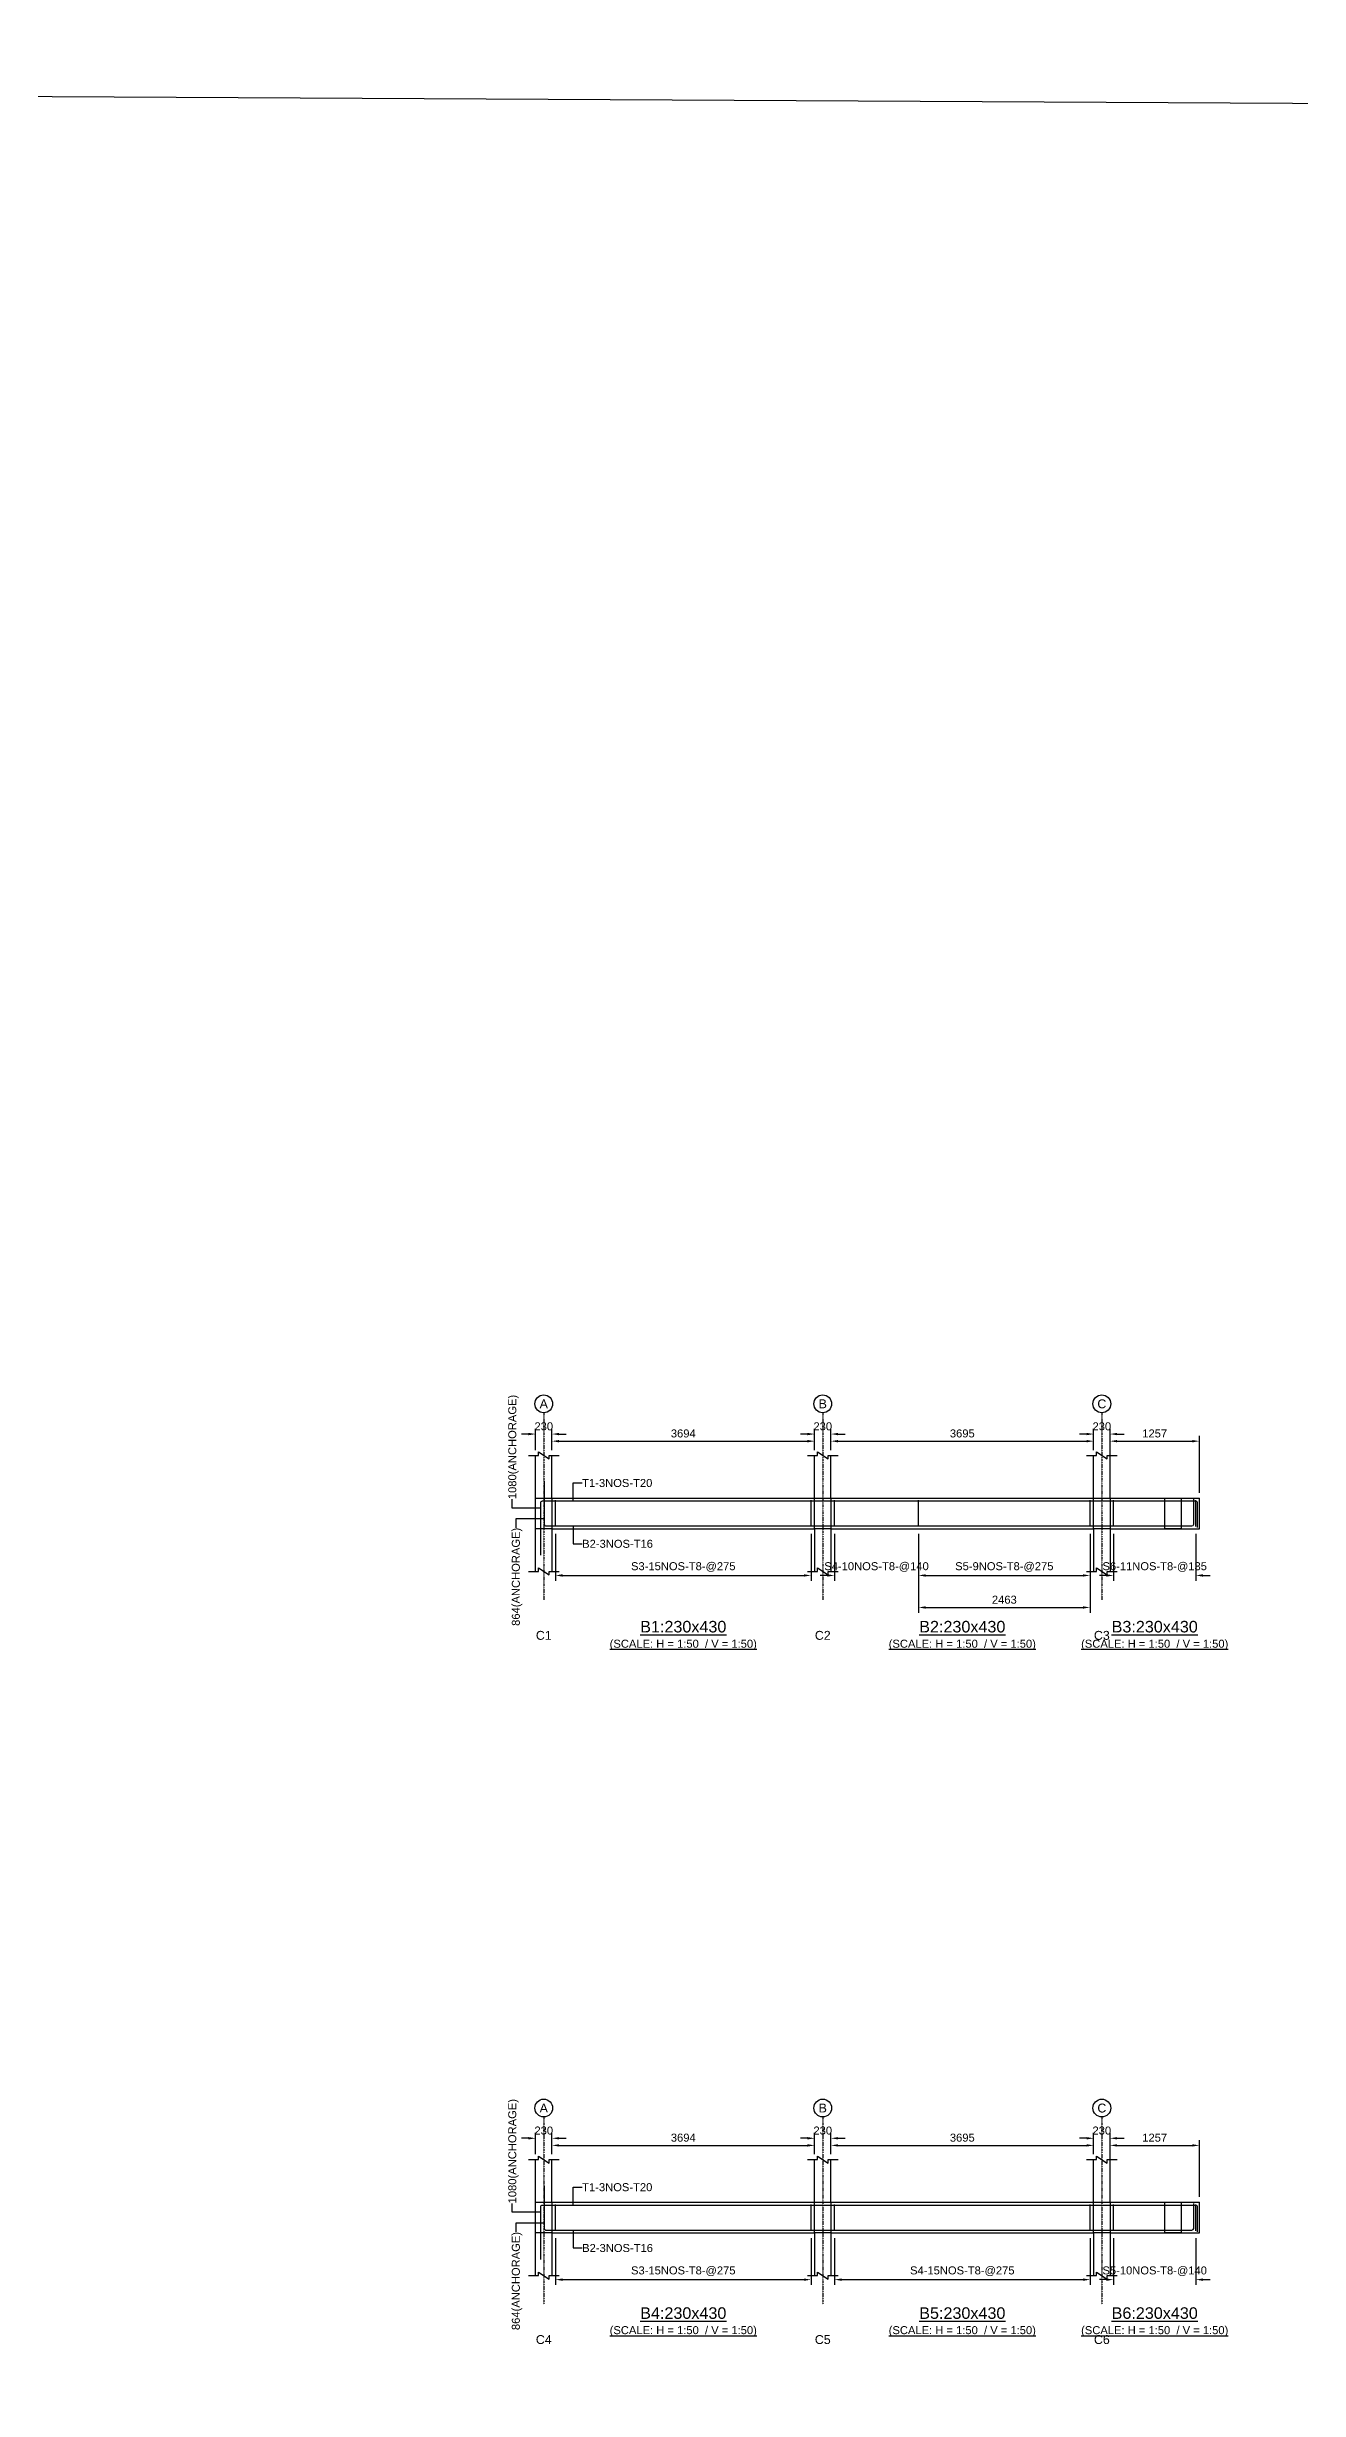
# Model space of a CAD drawing. Header units: inches. Extents: x -816171 to 9366335, y -450961 to 689132.
# Drawn here: x 4605399 to 4640626, y 326954 to 392839 of the extents above; entities that cross this region are included whole.
import ezdxf
from ezdxf.enums import TextEntityAlignment as Align

# ---------------------------------------------------------------- set-up
doc = ezdxf.new("R2010")
doc.units = ezdxf.units.IN
doc.header["$MEASUREMENT"] = 0
doc.linetypes.add('SCCenter', pattern=[1.2, 0.5, -0.3, 0.1, -0.3])
doc.linetypes.add('SCHidden', pattern=[1000, 500, -500])
for name, color, linetype in [('Concrete Line', 2, 'Continuous'), ('Cut Line', 31, 'Continuous'), ('Dimension', 31, 'Continuous'), ('Grid', 8, 'Continuous'), ('Labels', 4, 'Continuous'), ('Labels_Support', 4, 'Continuous'), ('Link', 225, 'Continuous'), ('Reinforcement', 130, 'Continuous'), ('Text', 31, 'Continuous')]:
    doc.layers.add(name, color=color, linetype=linetype)
doc.styles.add('SC-SansSerif', font='SansSerif')
doc.styles.get("Standard").update_dxf_attribs({"font": 'txt.shx'})
doc.dimstyles.new('SCBBSDimStyl', dxfattribs={"dimtxt": 225, "dimasz": 200, "dimexe": 150, "dimexo": 150, "dimgap": 100, "dimtad": 1, "dimtoh": 1, "dimdec": 0, "dimzin": 0, "dimdsep": 46, "dimtxsty": 'SC-SansSerif', "dimcen": 0.09, "dimclrd": 8, "dimclre": 8, "dimclrt": 31, "dimadec": 0, "dimazin": 0, "dimtfac": 1, "dimtdec": 0, "dimtix": 1, "dimtofl": 0, "dimtmove": 0, "dimatfit": 3, "dimfxl": 1, "dimtolj": 1, "dimtzin": 0, "dimarcsym": 0})
doc.dimstyles.get("Standard").update_dxf_attribs({"dimtxt": 0.18, "dimasz": 0.18, "dimexe": 0.18, "dimexo": 0.0625, "dimgap": 0.09, "dimtad": 0, "dimtih": 1, "dimtoh": 1, "dimdec": 4, "dimzin": 0, "dimdsep": 46, "dimtxsty": 'Standard', "dimcen": 0.09, "dimadec": 0, "dimazin": 0, "dimtfac": 1, "dimtdec": 4, "dimtofl": 0, "dimtmove": 0, "dimatfit": 3, "dimfxl": 1, "dimtolj": 1, "dimtzin": 0, "dimarcsym": 0})

# ---------------------------------------------------------------- blocks, each defined once
blk = doc.blocks.new('*D2011')
at = {"layer": 'DEFPOINTS', "color": 0, "transparency": 16777216}
for p in [(4619707, 351176), (4626895, 351176), (4626895, 349861)]:
    blk.add_point(p, dxfattribs=at)
at = {"layer": 'Dimension', "color": 8, "lineweight": -2, "transparency": 16777216}
for p, q in [((4619707, 351026), (4619707, 349711)), ((4626895, 351026), (4626895, 349711)), ((4619907, 349861), (4626695, 349861))]:
    blk.add_line(p, q, dxfattribs=at)
at = {"layer": 'Dimension', "color": 8, "transparency": 16777216}
for points in [[(4619907, 349894), (4619907, 349827), (4619707, 349861)], [(4626695, 349894), (4626695, 349827), (4626895, 349861)]]:
    blk.add_solid(points, dxfattribs=at)
at = {"layer": 'Dimension', "color": 31, "transparency": 16777216, "insert": (4623301, 350098), "char_height": 225, "attachment_point": 5, "style": 'SC-SansSerif'}
blk.add_mtext('\\A1;S3-15NOS-T8-@275', dxfattribs=at)
blk = doc.blocks.new('*D2012')
at = {"layer": 'DEFPOINTS', "color": 0, "transparency": 16777216}
for p in [(4627555, 351176), (4629919, 351176), (4629919, 349861)]:
    blk.add_point(p, dxfattribs=at)
at = {"layer": 'Dimension', "color": 8, "lineweight": -2, "transparency": 16777216}
for p, q in [((4627555, 351026), (4627555, 349711)), ((4629919, 351026), (4629919, 349711)), ((4627355, 349861), (4627155, 349861)), ((4630119, 349861), (4630319, 349861))]:
    blk.add_line(p, q, dxfattribs=at)
at = {"layer": 'Dimension', "color": 8, "transparency": 16777216}
for points in [[(4627355, 349894), (4627355, 349827), (4627555, 349861)], [(4630119, 349894), (4630119, 349827), (4629919, 349861)]]:
    blk.add_solid(points, dxfattribs=at)
at = {"layer": 'Dimension', "color": 31, "transparency": 16777216, "insert": (4628737, 350098), "char_height": 225, "attachment_point": 5, "style": 'SC-SansSerif'}
blk.add_mtext('\\A1;S4-10NOS-T8-@140', dxfattribs=at)
blk = doc.blocks.new('*D2013')
at = {"layer": 'DEFPOINTS', "color": 0, "transparency": 16777216}
for p in [(4629919, 351176), (4634745, 351176), (4634745, 349861)]:
    blk.add_point(p, dxfattribs=at)
at = {"layer": 'Dimension', "color": 8, "lineweight": -2, "transparency": 16777216}
for p, q in [((4629919, 351026), (4629919, 349711)), ((4634745, 351026), (4634745, 349711)), ((4630119, 349861), (4634545, 349861))]:
    blk.add_line(p, q, dxfattribs=at)
at = {"layer": 'Dimension', "color": 8, "transparency": 16777216}
for points in [[(4630119, 349894), (4630119, 349827), (4629919, 349861)], [(4634545, 349894), (4634545, 349827), (4634745, 349861)]]:
    blk.add_solid(points, dxfattribs=at)
at = {"layer": 'Dimension', "color": 31, "transparency": 16777216, "insert": (4632332, 350098), "char_height": 225, "attachment_point": 5, "style": 'SC-SansSerif'}
blk.add_mtext('\\A1;S5-9NOS-T8-@275', dxfattribs=at)
blk = doc.blocks.new('*D2014')
at = {"layer": 'DEFPOINTS', "color": 0, "transparency": 16777216}
for p in [(4629919, 351176), (4634745, 351176), (4634745, 348961)]:
    blk.add_point(p, dxfattribs=at)
at = {"layer": 'Dimension', "color": 8, "lineweight": -2, "transparency": 16777216}
for p, q in [((4629919, 351026), (4629919, 348811)), ((4634745, 351026), (4634745, 348811)), ((4630119, 348961), (4634545, 348961))]:
    blk.add_line(p, q, dxfattribs=at)
at = {"layer": 'Dimension', "color": 8, "transparency": 16777216}
for points in [[(4630119, 348994), (4630119, 348927), (4629919, 348961)], [(4634545, 348994), (4634545, 348927), (4634745, 348961)]]:
    blk.add_solid(points, dxfattribs=at)
at = {"layer": 'Dimension', "color": 31, "transparency": 16777216, "insert": (4632332, 349177), "char_height": 225, "attachment_point": 5, "style": 'SC-SansSerif'}
blk.add_mtext('\\A1;2463', dxfattribs=at)
blk = doc.blocks.new('*D2015')
at = {"layer": 'DEFPOINTS', "color": 0, "transparency": 16777216}
for p in [(4635405, 351176), (4637719, 351176), (4637719, 349861)]:
    blk.add_point(p, dxfattribs=at)
at = {"layer": 'Dimension', "color": 8, "lineweight": -2, "transparency": 16777216}
for p, q in [((4635405, 351026), (4635405, 349711)), ((4637719, 351026), (4637719, 349711)), ((4635205, 349861), (4635005, 349861)), ((4637919, 349861), (4638119, 349861))]:
    blk.add_line(p, q, dxfattribs=at)
at = {"layer": 'Dimension', "color": 8, "transparency": 16777216}
for points in [[(4635205, 349894), (4635205, 349827), (4635405, 349861)], [(4637919, 349894), (4637919, 349827), (4637719, 349861)]]:
    blk.add_solid(points, dxfattribs=at)
at = {"layer": 'Dimension', "color": 31, "transparency": 16777216, "insert": (4636562, 350098), "char_height": 225, "attachment_point": 5, "style": 'SC-SansSerif'}
blk.add_mtext('\\A1;S6-11NOS-T8-@135', dxfattribs=at)
blk = doc.blocks.new('*D2002')
at = {"layer": 'DEFPOINTS', "color": 0, "transparency": 16777216}
for p in [(4619607, 353236), (4626995, 353636), (4626995, 353236)]:
    blk.add_point(p, dxfattribs=at)
at = {"layer": 'Dimension', "color": 8, "lineweight": -2, "transparency": 16777216}
for p, q in [((4619607, 353386), (4619607, 353786)), ((4619807, 353636), (4626795, 353636)), ((4626995, 353386), (4626995, 353786))]:
    blk.add_line(p, q, dxfattribs=at)
at = {"layer": 'Dimension', "color": 8, "transparency": 16777216}
for points in [[(4619807, 353669), (4619807, 353602), (4619607, 353636)], [(4626795, 353669), (4626795, 353602), (4626995, 353636)]]:
    blk.add_solid(points, dxfattribs=at)
at = {"layer": 'Dimension', "color": 31, "transparency": 16777216, "insert": (4623301, 353852), "char_height": 225, "attachment_point": 5, "style": 'SC-SansSerif'}
blk.add_mtext('\\A1;3694', dxfattribs=at)
blk = doc.blocks.new('*D2003')
at = {"layer": 'DEFPOINTS', "color": 0, "transparency": 16777216}
for p in [(4627455, 353236), (4634845, 353636), (4634845, 353236)]:
    blk.add_point(p, dxfattribs=at)
at = {"layer": 'Dimension', "color": 8, "lineweight": -2, "transparency": 16777216}
for p, q in [((4627455, 353386), (4627455, 353786)), ((4627655, 353636), (4634645, 353636)), ((4634845, 353386), (4634845, 353786))]:
    blk.add_line(p, q, dxfattribs=at)
at = {"layer": 'Dimension', "color": 8, "transparency": 16777216}
for points in [[(4627655, 353669), (4627655, 353602), (4627455, 353636)], [(4634645, 353669), (4634645, 353602), (4634845, 353636)]]:
    blk.add_solid(points, dxfattribs=at)
at = {"layer": 'Dimension', "color": 31, "transparency": 16777216, "insert": (4631150, 353852), "char_height": 225, "attachment_point": 5, "style": 'SC-SansSerif'}
blk.add_mtext('\\A1;3695', dxfattribs=at)
blk = doc.blocks.new('*D2004')
at = {"layer": 'DEFPOINTS', "color": 0, "transparency": 16777216}
for p in [(4635305, 353236), (4637819, 353636), (4637819, 352036)]:
    blk.add_point(p, dxfattribs=at)
at = {"layer": 'Dimension', "color": 8, "lineweight": -2, "transparency": 16777216}
for p, q in [((4635305, 353386), (4635305, 353786)), ((4635505, 353636), (4637619, 353636)), ((4637819, 352186), (4637819, 353786))]:
    blk.add_line(p, q, dxfattribs=at)
at = {"layer": 'Dimension', "color": 8, "transparency": 16777216}
for points in [[(4635505, 353669), (4635505, 353602), (4635305, 353636)], [(4637619, 353669), (4637619, 353602), (4637819, 353636)]]:
    blk.add_solid(points, dxfattribs=at)
at = {"layer": 'Dimension', "color": 31, "transparency": 16777216, "insert": (4636562, 353852), "char_height": 225, "attachment_point": 5, "style": 'SC-SansSerif'}
blk.add_mtext('\\A1;1257', dxfattribs=at)
blk = doc.blocks.new('*D2005')
at = {"layer": 'DEFPOINTS', "color": 0, "transparency": 16777216}
for p in [(4619607, 353836), (4619147, 353236), (4619607, 353236)]:
    blk.add_point(p, dxfattribs=at)
at = {"layer": 'Dimension', "color": 8, "lineweight": -2, "transparency": 16777216}
for p, q in [((4618947, 353836), (4618747, 353836)), ((4619147, 353386), (4619147, 353986)), ((4619607, 353386), (4619607, 353986)), ((4619807, 353836), (4620007, 353836))]:
    blk.add_line(p, q, dxfattribs=at)
at = {"layer": 'Dimension', "color": 8, "transparency": 16777216}
for points in [[(4618947, 353869), (4618947, 353802), (4619147, 353836)], [(4619807, 353869), (4619807, 353802), (4619607, 353836)]]:
    blk.add_solid(points, dxfattribs=at)
at = {"layer": 'Dimension', "color": 31, "transparency": 16777216, "insert": (4619377, 354052), "char_height": 225, "attachment_point": 5, "style": 'SC-SansSerif'}
blk.add_mtext('\\A1;230', dxfattribs=at)
blk = doc.blocks.new('*D2006')
at = {"layer": 'DEFPOINTS', "color": 0, "transparency": 16777216}
for p in [(4627455, 353836), (4626995, 353236), (4627455, 353236)]:
    blk.add_point(p, dxfattribs=at)
at = {"layer": 'Dimension', "color": 8, "lineweight": -2, "transparency": 16777216}
for p, q in [((4626795, 353836), (4626595, 353836)), ((4626995, 353386), (4626995, 353986)), ((4627455, 353386), (4627455, 353986)), ((4627655, 353836), (4627855, 353836))]:
    blk.add_line(p, q, dxfattribs=at)
at = {"layer": 'Dimension', "color": 8, "transparency": 16777216}
for points in [[(4626795, 353869), (4626795, 353802), (4626995, 353836)], [(4627655, 353869), (4627655, 353802), (4627455, 353836)]]:
    blk.add_solid(points, dxfattribs=at)
at = {"layer": 'Dimension', "color": 31, "transparency": 16777216, "insert": (4627225, 354052), "char_height": 225, "attachment_point": 5, "style": 'SC-SansSerif'}
blk.add_mtext('\\A1;230', dxfattribs=at)
blk = doc.blocks.new('*D2007')
at = {"layer": 'DEFPOINTS', "color": 0, "transparency": 16777216}
for p in [(4635305, 353836), (4634845, 353236), (4635305, 352036)]:
    blk.add_point(p, dxfattribs=at)
at = {"layer": 'Dimension', "color": 8, "lineweight": -2, "transparency": 16777216}
for p, q in [((4634645, 353836), (4634445, 353836)), ((4634845, 353386), (4634845, 353986)), ((4635305, 352186), (4635305, 353986)), ((4635505, 353836), (4635705, 353836))]:
    blk.add_line(p, q, dxfattribs=at)
at = {"layer": 'Dimension', "color": 8, "transparency": 16777216}
for points in [[(4634645, 353869), (4634645, 353802), (4634845, 353836)], [(4635505, 353869), (4635505, 353802), (4635305, 353836)]]:
    blk.add_solid(points, dxfattribs=at)
at = {"layer": 'Dimension', "color": 31, "transparency": 16777216, "insert": (4635075, 354052), "char_height": 225, "attachment_point": 5, "style": 'SC-SansSerif'}
blk.add_mtext('\\A1;230', dxfattribs=at)
blk = doc.blocks.new('*D2008')
at = {"layer": 'DEFPOINTS', "color": 0, "transparency": 16777216}
for p in [(4619707, 331376), (4626895, 331376), (4626895, 330061)]:
    blk.add_point(p, dxfattribs=at)
at = {"layer": 'Dimension', "color": 8, "lineweight": -2, "transparency": 16777216}
for p, q in [((4619707, 331226), (4619707, 329911)), ((4626895, 331226), (4626895, 329911)), ((4619907, 330061), (4626695, 330061))]:
    blk.add_line(p, q, dxfattribs=at)
at = {"layer": 'Dimension', "color": 8, "transparency": 16777216}
for points in [[(4619907, 330094), (4619907, 330027), (4619707, 330061)], [(4626695, 330094), (4626695, 330027), (4626895, 330061)]]:
    blk.add_solid(points, dxfattribs=at)
at = {"layer": 'Dimension', "color": 31, "transparency": 16777216, "insert": (4623301, 330298), "char_height": 225, "attachment_point": 5, "style": 'SC-SansSerif'}
blk.add_mtext('\\A1;S3-15NOS-T8-@275', dxfattribs=at)
blk = doc.blocks.new('*D2009')
at = {"layer": 'DEFPOINTS', "color": 0, "transparency": 16777216}
for p in [(4627555, 331376), (4634745, 331376), (4634745, 330061)]:
    blk.add_point(p, dxfattribs=at)
at = {"layer": 'Dimension', "color": 8, "lineweight": -2, "transparency": 16777216}
for p, q in [((4627555, 331226), (4627555, 329911)), ((4634745, 331226), (4634745, 329911)), ((4627755, 330061), (4634545, 330061))]:
    blk.add_line(p, q, dxfattribs=at)
at = {"layer": 'Dimension', "color": 8, "transparency": 16777216}
for points in [[(4627755, 330094), (4627755, 330027), (4627555, 330061)], [(4634545, 330094), (4634545, 330027), (4634745, 330061)]]:
    blk.add_solid(points, dxfattribs=at)
at = {"layer": 'Dimension', "color": 31, "transparency": 16777216, "insert": (4631150, 330298), "char_height": 225, "attachment_point": 5, "style": 'SC-SansSerif'}
blk.add_mtext('\\A1;S4-15NOS-T8-@275', dxfattribs=at)
blk = doc.blocks.new('*D2010')
at = {"layer": 'DEFPOINTS', "color": 0, "transparency": 16777216}
for p in [(4635405, 331376), (4637719, 331376), (4637719, 330061)]:
    blk.add_point(p, dxfattribs=at)
at = {"layer": 'Dimension', "color": 8, "lineweight": -2, "transparency": 16777216}
for p, q in [((4635405, 331226), (4635405, 329911)), ((4637719, 331226), (4637719, 329911)), ((4635205, 330061), (4635005, 330061)), ((4637919, 330061), (4638119, 330061))]:
    blk.add_line(p, q, dxfattribs=at)
at = {"layer": 'Dimension', "color": 8, "transparency": 16777216}
for points in [[(4635205, 330094), (4635205, 330027), (4635405, 330061)], [(4637919, 330094), (4637919, 330027), (4637719, 330061)]]:
    blk.add_solid(points, dxfattribs=at)
at = {"layer": 'Dimension', "color": 31, "transparency": 16777216, "insert": (4636562, 330298), "char_height": 225, "attachment_point": 5, "style": 'SC-SansSerif'}
blk.add_mtext('\\A1;S5-10NOS-T8-@140', dxfattribs=at)
blk = doc.blocks.new('*D2016')
at = {"layer": 'DEFPOINTS', "color": 0, "transparency": 16777216}
for p in [(4619607, 333436), (4626995, 333836), (4626995, 333436)]:
    blk.add_point(p, dxfattribs=at)
at = {"layer": 'Dimension', "color": 8, "lineweight": -2, "transparency": 16777216}
for p, q in [((4619607, 333586), (4619607, 333986)), ((4619807, 333836), (4626795, 333836)), ((4626995, 333586), (4626995, 333986))]:
    blk.add_line(p, q, dxfattribs=at)
at = {"layer": 'Dimension', "color": 8, "transparency": 16777216}
for points in [[(4619807, 333869), (4619807, 333802), (4619607, 333836)], [(4626795, 333869), (4626795, 333802), (4626995, 333836)]]:
    blk.add_solid(points, dxfattribs=at)
at = {"layer": 'Dimension', "color": 31, "transparency": 16777216, "insert": (4623301, 334052), "char_height": 225, "attachment_point": 5, "style": 'SC-SansSerif'}
blk.add_mtext('\\A1;3694', dxfattribs=at)
blk = doc.blocks.new('*D2017')
at = {"layer": 'DEFPOINTS', "color": 0, "transparency": 16777216}
for p in [(4627455, 333436), (4634845, 333836), (4634845, 333436)]:
    blk.add_point(p, dxfattribs=at)
at = {"layer": 'Dimension', "color": 8, "lineweight": -2, "transparency": 16777216}
for p, q in [((4627455, 333586), (4627455, 333986)), ((4627655, 333836), (4634645, 333836)), ((4634845, 333586), (4634845, 333986))]:
    blk.add_line(p, q, dxfattribs=at)
at = {"layer": 'Dimension', "color": 8, "transparency": 16777216}
for points in [[(4627655, 333869), (4627655, 333802), (4627455, 333836)], [(4634645, 333869), (4634645, 333802), (4634845, 333836)]]:
    blk.add_solid(points, dxfattribs=at)
at = {"layer": 'Dimension', "color": 31, "transparency": 16777216, "insert": (4631150, 334052), "char_height": 225, "attachment_point": 5, "style": 'SC-SansSerif'}
blk.add_mtext('\\A1;3695', dxfattribs=at)
blk = doc.blocks.new('*D2018')
at = {"layer": 'DEFPOINTS', "color": 0, "transparency": 16777216}
for p in [(4635305, 333436), (4637819, 333836), (4637819, 332236)]:
    blk.add_point(p, dxfattribs=at)
at = {"layer": 'Dimension', "color": 8, "lineweight": -2, "transparency": 16777216}
for p, q in [((4635305, 333586), (4635305, 333986)), ((4635505, 333836), (4637619, 333836)), ((4637819, 332386), (4637819, 333986))]:
    blk.add_line(p, q, dxfattribs=at)
at = {"layer": 'Dimension', "color": 8, "transparency": 16777216}
for points in [[(4635505, 333869), (4635505, 333802), (4635305, 333836)], [(4637619, 333869), (4637619, 333802), (4637819, 333836)]]:
    blk.add_solid(points, dxfattribs=at)
at = {"layer": 'Dimension', "color": 31, "transparency": 16777216, "insert": (4636562, 334052), "char_height": 225, "attachment_point": 5, "style": 'SC-SansSerif'}
blk.add_mtext('\\A1;1257', dxfattribs=at)
blk = doc.blocks.new('*D2019')
at = {"layer": 'DEFPOINTS', "color": 0, "transparency": 16777216}
for p in [(4619607, 334036), (4619147, 333436), (4619607, 333436)]:
    blk.add_point(p, dxfattribs=at)
at = {"layer": 'Dimension', "color": 8, "lineweight": -2, "transparency": 16777216}
for p, q in [((4618947, 334036), (4618747, 334036)), ((4619147, 333586), (4619147, 334186)), ((4619607, 333586), (4619607, 334186)), ((4619807, 334036), (4620007, 334036))]:
    blk.add_line(p, q, dxfattribs=at)
at = {"layer": 'Dimension', "color": 8, "transparency": 16777216}
for points in [[(4618947, 334069), (4618947, 334002), (4619147, 334036)], [(4619807, 334069), (4619807, 334002), (4619607, 334036)]]:
    blk.add_solid(points, dxfattribs=at)
at = {"layer": 'Dimension', "color": 31, "transparency": 16777216, "insert": (4619377, 334252), "char_height": 225, "attachment_point": 5, "style": 'SC-SansSerif'}
blk.add_mtext('\\A1;230', dxfattribs=at)
blk = doc.blocks.new('*D2020')
at = {"layer": 'DEFPOINTS', "color": 0, "transparency": 16777216}
for p in [(4627455, 334036), (4626995, 333436), (4627455, 333436)]:
    blk.add_point(p, dxfattribs=at)
at = {"layer": 'Dimension', "color": 8, "lineweight": -2, "transparency": 16777216}
for p, q in [((4626795, 334036), (4626595, 334036)), ((4626995, 333586), (4626995, 334186)), ((4627455, 333586), (4627455, 334186)), ((4627655, 334036), (4627855, 334036))]:
    blk.add_line(p, q, dxfattribs=at)
at = {"layer": 'Dimension', "color": 8, "transparency": 16777216}
for points in [[(4626795, 334069), (4626795, 334002), (4626995, 334036)], [(4627655, 334069), (4627655, 334002), (4627455, 334036)]]:
    blk.add_solid(points, dxfattribs=at)
at = {"layer": 'Dimension', "color": 31, "transparency": 16777216, "insert": (4627225, 334252), "char_height": 225, "attachment_point": 5, "style": 'SC-SansSerif'}
blk.add_mtext('\\A1;230', dxfattribs=at)
blk = doc.blocks.new('*D2021')
at = {"layer": 'DEFPOINTS', "color": 0, "transparency": 16777216}
for p in [(4635305, 334036), (4634845, 333436), (4635305, 332236)]:
    blk.add_point(p, dxfattribs=at)
at = {"layer": 'Dimension', "color": 8, "lineweight": -2, "transparency": 16777216}
for p, q in [((4634645, 334036), (4634445, 334036)), ((4634845, 333586), (4634845, 334186)), ((4635305, 332386), (4635305, 334186)), ((4635505, 334036), (4635705, 334036))]:
    blk.add_line(p, q, dxfattribs=at)
at = {"layer": 'Dimension', "color": 8, "transparency": 16777216}
for points in [[(4634645, 334069), (4634645, 334002), (4634845, 334036)], [(4635505, 334069), (4635505, 334002), (4635305, 334036)]]:
    blk.add_solid(points, dxfattribs=at)
at = {"layer": 'Dimension', "color": 31, "transparency": 16777216, "insert": (4635075, 334252), "char_height": 225, "attachment_point": 5, "style": 'SC-SansSerif'}
blk.add_mtext('\\A1;230', dxfattribs=at)

msp = doc.modelspace()

# ---------------------------------------------------------------- linework, layer by layer
msp.add_lwpolyline([(4345625.03926, 392838.94799), (4752076.79706, 390657.34345), (4752076.79706, 139178.61934), (4345625.03926, 141360.22388)], close=True)
at = {"layer": 'Concrete Line'}
for p, q in [((4619147.34613, 349975.78156), (4619147.34613, 353235.78156)), ((4619607.34613, 352035.78156), (4619607.34613, 353235.78156)), ((4626995.34613, 352035.78156), (4626995.34613, 353235.78156)), ((4627455.34613, 352035.78156), (4627455.34613, 353235.78156)), ((4634845.34613, 352035.78156), (4634845.34613, 353235.78156)), ((4635305.34613, 352035.78156), (4635305.34613, 353235.78156)), ((4637819.34613, 351175.78156), (4637819.34613, 352035.78156)), ((4619607.34613, 351175.78156), (4619607.34613, 349975.78156)), ((4626995.34613, 351175.78156), (4626995.34613, 349975.78156)), ((4627455.34613, 351175.78156), (4627455.34613, 349975.78156)), ((4634845.34613, 351175.78156), (4634845.34613, 349975.78156)), ((4635305.34613, 351175.78156), (4635305.34613, 349975.78156)), ((4619147.34613, 330175.78156), (4619147.34613, 333435.78156)), ((4619607.34613, 332235.78156), (4619607.34613, 333435.78156)), ((4626995.34613, 332235.78156), (4626995.34613, 333435.78156)), ((4627455.34613, 332235.78156), (4627455.34613, 333435.78156)), ((4634845.34613, 332235.78156), (4634845.34613, 333435.78156)), ((4635305.34613, 332235.78156), (4635305.34613, 333435.78156)), ((4637819.34613, 331375.78156), (4637819.34613, 332235.78156)), ((4619607.34613, 331375.78156), (4619607.34613, 330175.78156)), ((4626995.34613, 331375.78156), (4626995.34613, 330175.78156)), ((4627455.34613, 331375.78156), (4627455.34613, 330175.78156)), ((4634845.34613, 331375.78156), (4634845.34613, 330175.78156)), ((4635305.34613, 331375.78156), (4635305.34613, 330175.78156))]:
    msp.add_line(p, q, dxfattribs=at)
for points in [[(4619147.34613, 352035.78156), (4619607.34613, 352035.78156), (4619607.34613, 352035.78156), (4619607.34613, 351175.78156), (4619607.34613, 351175.78156), (4619147.34613, 351175.78156), (4619147.34613, 351175.78156), (4619147.34613, 352035.78156)], [(4626995.34613, 352035.78156), (4627455.34613, 352035.78156), (4627455.34613, 352035.78156), (4627455.34613, 351175.78156), (4627455.34613, 351175.78156), (4626995.34613, 351175.78156), (4626995.34613, 351175.78156), (4626995.34613, 352035.78156)], [(4634845.34613, 352035.78156), (4635305.34613, 352035.78156), (4635305.34613, 352035.78156), (4635305.34613, 351175.78156), (4635305.34613, 351175.78156), (4634845.34613, 351175.78156), (4634845.34613, 351175.78156), (4634845.34613, 352035.78156)], [(4636845.34613, 352035.78156), (4637305.34613, 352035.78156), (4637305.34613, 352035.78156), (4637305.34613, 351175.78156), (4637305.34613, 351175.78156), (4636845.34613, 351175.78156), (4636845.34613, 351175.78156), (4636845.34613, 352035.78156)], [(4619147.34613, 332235.78156), (4619607.34613, 332235.78156), (4619607.34613, 332235.78156), (4619607.34613, 331375.78156), (4619607.34613, 331375.78156), (4619147.34613, 331375.78156), (4619147.34613, 331375.78156), (4619147.34613, 332235.78156)], [(4626995.34613, 332235.78156), (4627455.34613, 332235.78156), (4627455.34613, 332235.78156), (4627455.34613, 331375.78156), (4627455.34613, 331375.78156), (4626995.34613, 331375.78156), (4626995.34613, 331375.78156), (4626995.34613, 332235.78156)], [(4634845.34613, 332235.78156), (4635305.34613, 332235.78156), (4635305.34613, 332235.78156), (4635305.34613, 331375.78156), (4635305.34613, 331375.78156), (4634845.34613, 331375.78156), (4634845.34613, 331375.78156), (4634845.34613, 332235.78156)], [(4636845.34613, 332235.78156), (4637305.34613, 332235.78156), (4637305.34613, 332235.78156), (4637305.34613, 331375.78156), (4637305.34613, 331375.78156), (4636845.34613, 331375.78156), (4636845.34613, 331375.78156), (4636845.34613, 332235.78156)]]:
    msp.add_lwpolyline(points, close=True, dxfattribs=at)
for points in [[(4619607.34613, 352035.78156), (4626995.34613, 352035.78156)], [(4627455.34613, 352035.78156), (4634845.34613, 352035.78156)], [(4635305.34613, 352035.78156), (4637819.34613, 352035.78156)], [(4619607.34613, 351175.78156), (4626995.34613, 351175.78156)], [(4627455.34613, 351175.78156), (4634845.34613, 351175.78156)], [(4635305.34613, 351175.78156), (4637819.34613, 351175.78156)], [(4619607.34613, 332235.78156), (4626995.34613, 332235.78156)], [(4627455.34613, 332235.78156), (4634845.34613, 332235.78156)], [(4635305.34613, 332235.78156), (4637819.34613, 332235.78156)], [(4619607.34613, 331375.78156), (4626995.34613, 331375.78156)], [(4627455.34613, 331375.78156), (4634845.34613, 331375.78156)], [(4635305.34613, 331375.78156), (4637819.34613, 331375.78156)]]:
    msp.add_lwpolyline(points, dxfattribs=at)
at = {"layer": 'Concrete Line', "linetype": 'SCHidden'}
for points in [[(4619147.34613, 332235.78156), (4619607.34613, 332235.78156), (4619607.34613, 332235.78156), (4619607.34613, 331375.78156), (4619607.34613, 331375.78156), (4619147.34613, 331375.78156), (4619147.34613, 331375.78156), (4619147.34613, 332235.78156)], [(4626995.34613, 332235.78156), (4627455.34613, 332235.78156), (4627455.34613, 332235.78156), (4627455.34613, 331375.78156), (4627455.34613, 331375.78156), (4626995.34613, 331375.78156), (4626995.34613, 331375.78156), (4626995.34613, 332235.78156)], [(4634845.34613, 332235.78156), (4635305.34613, 332235.78156), (4635305.34613, 332235.78156), (4635305.34613, 331375.78156), (4635305.34613, 331375.78156), (4634845.34613, 331375.78156), (4634845.34613, 331375.78156), (4634845.34613, 332235.78156)], [(4636845.34613, 332235.78156), (4637305.34613, 332235.78156), (4637305.34613, 332235.78156), (4637305.34613, 331375.78156), (4637305.34613, 331375.78156), (4636845.34613, 331375.78156), (4636845.34613, 331375.78156), (4636845.34613, 332235.78156)]]:
    msp.add_lwpolyline(points, close=True, dxfattribs=at)
at = {"layer": 'Cut Line'}
for points in [[(4618947.34613, 353235.78156), (4619227.34613, 353235.78156), (4619227.34613, 353335.78156), (4619527.34613, 353135.78156), (4619527.34613, 353235.78156), (4619807.34613, 353235.78156)], [(4626795.34613, 353235.78156), (4627075.34613, 353235.78156), (4627075.34613, 353335.78156), (4627375.34613, 353135.78156), (4627375.34613, 353235.78156), (4627655.34613, 353235.78156)], [(4634645.34613, 353235.78156), (4634925.34613, 353235.78156), (4634925.34613, 353335.78156), (4635225.34613, 353135.78156), (4635225.34613, 353235.78156), (4635505.34613, 353235.78156)], [(4618947.34613, 349975.78156), (4619227.34613, 349975.78156), (4619227.34613, 350075.78156), (4619527.34613, 349875.78156), (4619527.34613, 349975.78156), (4619807.34613, 349975.78156)], [(4626795.34613, 349975.78156), (4627075.34613, 349975.78156), (4627075.34613, 350075.78156), (4627375.34613, 349875.78156), (4627375.34613, 349975.78156), (4627655.34613, 349975.78156)], [(4634645.34613, 349975.78156), (4634925.34613, 349975.78156), (4634925.34613, 350075.78156), (4635225.34613, 349875.78156), (4635225.34613, 349975.78156), (4635505.34613, 349975.78156)], [(4618947.34613, 333435.78156), (4619227.34613, 333435.78156), (4619227.34613, 333535.78156), (4619527.34613, 333335.78156), (4619527.34613, 333435.78156), (4619807.34613, 333435.78156)], [(4626795.34613, 333435.78156), (4627075.34613, 333435.78156), (4627075.34613, 333535.78156), (4627375.34613, 333335.78156), (4627375.34613, 333435.78156), (4627655.34613, 333435.78156)], [(4634645.34613, 333435.78156), (4634925.34613, 333435.78156), (4634925.34613, 333535.78156), (4635225.34613, 333335.78156), (4635225.34613, 333435.78156), (4635505.34613, 333435.78156)], [(4618947.34613, 330175.78156), (4619227.34613, 330175.78156), (4619227.34613, 330275.78156), (4619527.34613, 330075.78156), (4619527.34613, 330175.78156), (4619807.34613, 330175.78156)], [(4626795.34613, 330175.78156), (4627075.34613, 330175.78156), (4627075.34613, 330275.78156), (4627375.34613, 330075.78156), (4627375.34613, 330175.78156), (4627655.34613, 330175.78156)], [(4634645.34613, 330175.78156), (4634925.34613, 330175.78156), (4634925.34613, 330275.78156), (4635225.34613, 330075.78156), (4635225.34613, 330175.78156), (4635505.34613, 330175.78156)]]:
    msp.add_lwpolyline(points, dxfattribs=at)
at = {"layer": 'Grid', "linetype": 'SCCenter'}
for p, q in [((4619377.34613, 354435.78156), (4619377.34613, 349175.78156)), ((4627225.34613, 354435.78156), (4627225.34613, 349175.78156)), ((4635075.34613, 354435.78156), (4635075.34613, 349175.78156)), ((4619377.34613, 334635.78156), (4619377.34613, 329375.78156)), ((4627225.34613, 334635.78156), (4627225.34613, 329375.78156)), ((4635075.34613, 334635.78156), (4635075.34613, 329375.78156))]:
    msp.add_line(p, q, dxfattribs=at)
at = {"layer": 'Grid'}
for centre in [(4619377.34613, 354685.78156), (4627225.34613, 354685.78156), (4635075.34613, 354685.78156), (4619377.34613, 334885.78156), (4627225.34613, 334885.78156), (4635075.34613, 334885.78156)]:
    msp.add_circle(centre, 250, dxfattribs=at)
at = {"layer": 'Link'}
for p, q in [((4619707.34613, 351235.78156), (4619707.34613, 351975.78156)), ((4626895.34613, 351235.78156), (4626895.34613, 351975.78156)), ((4627555.34613, 351235.78156), (4627555.34613, 351975.78156)), ((4629918.68574, 351235.78156), (4629918.68574, 351975.78156)), ((4634745.34613, 351235.78156), (4634745.34613, 351975.78156)), ((4635405.34613, 351235.78156), (4635405.34613, 351975.78156)), ((4637719.34613, 351235.78156), (4637719.34613, 351975.78156)), ((4619707.34613, 331435.78156), (4619707.34613, 332175.78156)), ((4626895.34613, 331435.78156), (4626895.34613, 332175.78156)), ((4627555.34613, 331435.78156), (4627555.34613, 332175.78156)), ((4634745.34613, 331435.78156), (4634745.34613, 332175.78156)), ((4635405.34613, 331435.78156), (4635405.34613, 332175.78156)), ((4637719.34613, 331435.78156), (4637719.34613, 332175.78156))]:
    msp.add_line(p, q, dxfattribs=at)
at = {"layer": 'Reinforcement'}
for points in [[(4619391.34613, 352507.78156), (4619391.34613, 351301.78156, 0.4142135624), (4619441.34613, 351251.78156), (4637608.35084, 351251.78156, 0.4142135238), (4637658.35084, 351301.78156), (4637658.35084, 352005.78156)], [(4619291.34613, 350431.78156), (4619291.34613, 351905.78156, -0.4142135624), (4619341.34613, 351955.78156), (4637709.34613, 351955.78156, -0.4142135624), (4637759.34613, 351905.78156), (4637759.34613, 351205.78156)], [(4619291.34613, 330631.78156), (4619291.34613, 332105.78156, -0.4142135624), (4619341.34613, 332155.78156), (4637709.34613, 332155.78156, -0.4142135624), (4637759.34613, 332105.78156), (4637759.34613, 331405.78156)], [(4619391.34613, 332707.78156), (4619391.34613, 331501.78156, 0.4142135624), (4619441.34613, 331451.78156), (4637608.85555, 331451.78156, 0.4142134778), (4637658.85555, 331501.78156), (4637658.85555, 332205.78156)]]:
    msp.add_lwpolyline(points, format="xyb", dxfattribs=at)

# ---------------------------------------------------------------- texts
at = {"layer": 'Grid', "style": 'SC-SansSerif'}
for s, p in [('A', (4619377.34613, 354685.78156)), ('B', (4627225.34613, 354685.78156)), ('C', (4635075.34613, 354685.78156)), ('A', (4619377.34613, 334885.78156)), ('B', (4627225.34613, 334885.78156)), ('C', (4635075.34613, 334885.78156))]:
    msp.add_text(s, height=250, dxfattribs=at).set_placement(p, align=Align.MIDDLE)
at = {"layer": 'Labels', "style": 'SC-SansSerif'}
for s, p in [('%%uB1:230x430', (4623301.34613, 348160.78156)), ('%%uB2:230x430', (4631150.34613, 348160.78156)), ('%%uB3:230x430', (4636562.34613, 348160.78156)), ('%%uB4:230x430', (4623301.34613, 328860.78156)), ('%%uB5:230x430', (4631150.34613, 328860.78156)), ('%%uB6:230x430', (4636562.34613, 328860.78156))]:
    msp.add_text(s, height=325, dxfattribs=at).set_placement(p, align=Align.BOTTOM_CENTER)
at = {"layer": 'Labels_Support', "style": 'SC-SansSerif'}
for s, p in [('C1', (4619377.34613, 347975.78156)), ('C2', (4627225.34613, 347975.78156)), ('C3', (4635075.34613, 347975.78156)), ('C4', (4619377.34613, 328175.78156)), ('C5', (4627225.34613, 328175.78156)), ('C6', (4635075.34613, 328175.78156))]:
    msp.add_text(s, height=250, dxfattribs=at).set_placement(p, align=Align.BOTTOM_CENTER)
at = {"layer": 'Text', "style": 'SC-SansSerif'}
for p in [(4618491.34613, 352005.78156), (4618491.34613, 332205.78156)]:
    msp.add_text('1080(ANCHORAGE)', height=225, rotation=90, dxfattribs=at).set_placement(p, align=Align.MIDDLE_LEFT)
for s, p in [('T1-3NOS-T20', (4620457.34613, 352460.78156)), ('B2-3NOS-T16', (4620457.34613, 350750.78156)), ('T1-3NOS-T20', (4620457.34613, 332660.78156)), ('B2-3NOS-T16', (4620457.34613, 330950.78156))]:
    msp.add_text(s, height=225, dxfattribs=at).set_placement(p, align=Align.MIDDLE_LEFT)
for p in [(4618591.34613, 351201.78156), (4618591.34613, 331401.78156)]:
    msp.add_text('864(ANCHORAGE)', height=225, rotation=90, dxfattribs=at).set_placement(p, align=Align.MIDDLE_RIGHT)
for p in [(4623301.34613, 347760.78156), (4631150.34613, 347760.78156), (4636562.34613, 347760.78156), (4623301.34613, 328460.78156), (4631150.34613, 328460.78156), (4636562.34613, 328460.78156)]:
    msp.add_text('%%u(SCALE: H = 1:50  / V = 1:50)', height=225, dxfattribs=at).set_placement(p, align=Align.BOTTOM_CENTER)

# ---------------------------------------------------------------- dimensions: what is measured, and where the dimension line sits
at = {"layer": 'Dimension'}
for base, p1, p2, text, picture, middle in [((4619607.34613, 353835.78156), (4619147.34613, 353235.78156), (4619607.34613, 353235.78156), '230', '*D2005', (4619377.34613, 354051.83094)), ((4626995.34613, 353635.78156), (4619607.34613, 353235.78156), (4626995.34613, 353235.78156), '3694', '*D2002', (4623301.34613, 353851.83094)), ((4627455.34613, 353835.78156), (4626995.34613, 353235.78156), (4627455.34613, 353235.78156), '230', '*D2006', (4627225.34613, 354051.83094)), ((4634845.34613, 353635.78156), (4627455.34613, 353235.78156), (4634845.34613, 353235.78156), '3695', '*D2003', (4631150.34613, 353851.83094)), ((4635305.34613, 353835.78156), (4634845.34613, 353235.78156), (4635305.34613, 352035.78156), '230', '*D2007', (4635075.34613, 354051.83094)), ((4637819.34613, 353635.78156), (4635305.34613, 353235.78156), (4637819.34613, 352035.78156), '1257', '*D2004', (4636562.34613, 353851.67662)), ((4626895.34613, 349860.78156), (4619707.34613, 351175.78156), (4626895.34613, 351175.78156), 'S3-15NOS-T8-@275', '*D2011', (4623301.34613, 350097.50995)), ((4629918.68573, 349860.78156), (4627555.34613, 351175.78156), (4629918.68573, 351175.78156), 'S4-10NOS-T8-@140', '*D2012', (4628737.01593, 350097.50995)), ((4634745.34613, 349860.78156), (4629918.68573, 351175.78156), (4634745.34613, 351175.78156), 'S5-9NOS-T8-@275', '*D2013', (4632332.01593, 350097.50995)), ((4634745.34613, 348960.78156), (4629918.68573, 351175.78156), (4634745.34613, 351175.78156), '2463', '*D2014', (4632332.01593, 349176.83094)), ((4637719.34613, 349860.78156), (4635405.34613, 351175.78156), (4637719.34613, 351175.78156), 'S6-11NOS-T8-@135', '*D2015', (4636562.34613, 350097.50995)), ((4619607.34613, 334035.78156), (4619147.34613, 333435.78156), (4619607.34613, 333435.78156), '230', '*D2019', (4619377.34613, 334251.83094)), ((4626995.34613, 333835.78156), (4619607.34613, 333435.78156), (4626995.34613, 333435.78156), '3694', '*D2016', (4623301.34613, 334051.83094)), ((4627455.34613, 334035.78156), (4626995.34613, 333435.78156), (4627455.34613, 333435.78156), '230', '*D2020', (4627225.34613, 334251.83094)), ((4634845.34613, 333835.78156), (4627455.34613, 333435.78156), (4634845.34613, 333435.78156), '3695', '*D2017', (4631150.34613, 334051.83094)), ((4635305.34613, 334035.78156), (4634845.34613, 333435.78156), (4635305.34613, 332235.78156), '230', '*D2021', (4635075.34613, 334251.83094)), ((4637819.34613, 333835.78156), (4635305.34613, 333435.78156), (4637819.34613, 332235.78156), '1257', '*D2018', (4636562.34613, 334051.67662)), ((4626895.34613, 330060.78156), (4619707.34613, 331375.78156), (4626895.34613, 331375.78156), 'S3-15NOS-T8-@275', '*D2008', (4623301.34613, 330297.50995)), ((4634745.34613, 330060.78156), (4627555.34613, 331375.78156), (4634745.34613, 331375.78156), 'S4-15NOS-T8-@275', '*D2009', (4631150.34613, 330297.50995)), ((4637719.34613, 330060.78156), (4635405.34613, 331375.78156), (4637719.34613, 331375.78156), 'S5-10NOS-T8-@140', '*D2010', (4636562.34613, 330297.50995))]:
    dim = msp.add_linear_dim(base=base, p1=p1, p2=p2, text=text, dimstyle='SCBBSDimStyl', dxfattribs=at)
    dim.commit()
    dim.dimension.update_dxf_attribs({"geometry": picture, "text_midpoint": middle})

# ---------------------------------------------------------------- leaders
at = {"layer": 'Dimension', "color": 8}
for points in [[(4619291.34613, 351755.78156), (4618491.34613, 351755.78156), (4618491.34613, 352005.78156)], [(4620207.34613, 351955.78156), (4620207.34613, 352460.78156), (4620457.34613, 352460.78156)], [(4619391.34613, 351451.78156), (4618591.34613, 351451.78156), (4618591.34613, 351201.78156)], [(4620207.34613, 351251.78156), (4620207.34613, 350750.78156), (4620457.34613, 350750.78156)], [(4619291.34613, 331955.78156), (4618491.34613, 331955.78156), (4618491.34613, 332205.78156)], [(4620207.34613, 332155.78156), (4620207.34613, 332660.78156), (4620457.34613, 332660.78156)], [(4619391.34613, 331651.78156), (4618591.34613, 331651.78156), (4618591.34613, 331401.78156)], [(4620207.34613, 331451.78156), (4620207.34613, 330950.78156), (4620457.34613, 330950.78156)]]:
    msp.add_leader(points, dimstyle='Standard', dxfattribs=at)

doc.saveas('drawing.dxf')
